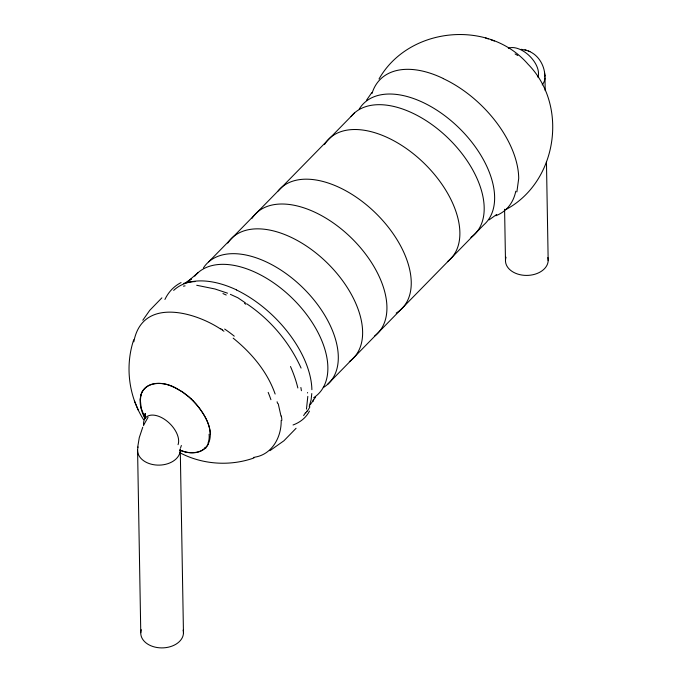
<?xml version="1.0" encoding="UTF-8"?>
<svg xmlns="http://www.w3.org/2000/svg" width="682" height="682" viewBox="0 0 682 682"><rect width="100%" height="100%" fill="white"/><g stroke="black" fill="none" stroke-linecap="round" stroke-linejoin="round"><path stroke-width="1.02" d="M206.672 446.642C215.853 432.925 205.879 415.781 196.612 404.724M145.326 415.304L145.385 413.616L145.189 416.753M311.785 393.548L311.103 399.899L309.219 406.404M140.228 398.885L141.183 408.16L145.095 418.407M137.628 447.554L139.256 437.682L142.743 427.239M281.172 420.47C281.538 436.676 272.399 454.289 255 457.136M133.808 341.835C142.078 297.25 194.14 311.521 220.55 329.005M306.465 409.132L307.812 396.378M516.871 191.94L518.712 178.462A90.186 53.145 44.1 0 0 445.372 79.624L443.309 78.635M140.876 394.938C145.795 379.908 166.041 381.647 176.97 388.714M133.715 339.755C124.917 366.166 128.659 396.242 143.604 419.72M180.56 447.904L181.369 445.482M142.086 391.945C138.165 400.394 140.748 410.342 144.84 418.219M143.928 424.639L148.062 417.222M208.496 443.351C204.728 452.857 191.881 454.357 182.938 451.203M142.197 391.732C147.653 381.843 161.216 381.86 170.457 385.739M306.968 411.101L305.8 412.994M371.809 92.582L366.413 100.373M310.225 404.793L315.621 397.001M142.802 320.233L149.759 310.327L161.89 297.846M379.013 78.984C408.603 26.845 488.772 18.823 528.021 64.202C568.899 105.591 557.296 181.958 506.095 209.451M206.041 447.034C199.911 454.348 188.914 453.837 180.824 450.512M296.065 428.296L283.925 440.777L269.884 450.7M208.709 261.837L354.597 112.845M327.437 384.537L483.76 224.881A85.429 49.667 44.4 0 0 456.386 125.411A85.429 49.667 44.4 0 0 359.218 109.111M198.274 272.493L187.158 282.041L191.386 278.964L185.308 282.936M489.105 219.877L496.726 214.438M253.909 457.989C229.919 466.462 202.477 464.638 179.946 452.771M254.377 457.281L253.363 457.486M183.449 286.159L185.078 285.86M196.723 285.272L214.966 288.98L227.532 293.183M521.244 49.292L526.589 50.374M182.947 451.305L179.63 450.069M485.55 37.953L488.303 38.917M491.057 39.863L494.356 41.014M528.294 50.997C538.303 54.688 544.517 65.25 544.858 75.659M524.961 49.803L529.931 51.576M180.892 450.614L179.86 450.222M230.38 294.343L237.916 297.804L245.426 302.885M170.756 385.85L175.521 387.998M236.475 289.867L234.412 288.921A90.186 52.309 43.7 0 0 173.671 290.396M175.999 388.228L182.094 391.698L188.241 396.319M177.132 388.8L183.185 392.44L189.383 397.308M205.794 448.355L204.77 447.81M515.098 53.955L517.791 55.515M246.628 303.712C270.277 319.508 289.407 342.151 301.077 368.075M222.136 330.02L223.952 331.247M233.167 338.144C251.479 352.944 267.284 371.562 275.144 394.043M188.42 396.481L191.054 398.842M189.553 397.478L192.989 400.743M191.233 399.021L193.262 401.025M193.159 400.939L196.186 404.204M193.432 401.212L196.442 404.503M196.348 404.417L198.726 407.29M198.871 407.504C204.702 415.219 209.903 424.195 210.261 434.093M134.388 400.846L136.409 405.62M136.511 405.909L138.48 410.581M278.205 403.659L281.001 416.088M145.556 416.216L144.934 413.769L145.445 417.077M544.509 72.36L544.935 76.35M307.522 392.534L307.565 392.977M311.887 389.703L311.819 387.922A90.186 51.679 44.5 0 0 236.483 289.978M544.986 77.884L545.208 90.638M546.452 161.83L548.175 260.652M504.586 209.229L505.481 260.234M180.278 450.367L183.467 633.135M137.576 449.95L140.773 632.717M281.291 416.011A35.089 25.353 -18.1 0 1 281.837 420.376M277.088 401.775A93.383 40.528 55.1 0 1 277.531 403.318M268.171 392.372A92.3 42.702 53.5 0 1 270.933 399.695M224.651 329.065A89.112 55.796 45.4 0 1 234.276 336.166M220.704 328.724A47.331 45.344 -84.5 0 1 222.315 329.721M140.526 399.055A39.744 22.6 47.7 0 1 141.089 395.091M300.873 387.487A84.261 30.818 63 0 1 301.401 390.735M290.489 366.507A91.848 44.057 53.2 0 1 297.846 387.981M245.776 304.223A24.646 12.216 24.9 0 1 244.514 303.32M226.228 295.016A43.665 10.409 16.4 0 1 222.954 293.55M183.535 283.465A92.428 55.685 47.3 0 1 194.95 281.581M164.916 299.466A92.36 56.376 52.3 0 1 181.071 282.587M309.44 411.11A92.428 49.735 36.1 0 1 293.038 424.98M313.464 399.226A39.42 5.149 84.2 0 1 312.927 401.63M309.884 406.83A92.01 56.12 35.8 0 1 307.215 411.28M305.451 412.687A90.024 53.315 47.4 0 1 303.601 415.543M227.745 243.082A85.429 49.667 44.4 0 1 326.908 262.638A85.429 49.667 44.4 0 1 349.32 361.605M252.059 218.249A85.429 49.667 44.4 0 1 350.591 237.2A85.429 49.667 44.4 0 1 374.469 336.158M203.432 267.907A85.429 49.667 44.4 0 1 303.848 288.708A85.429 49.667 44.4 0 1 323.268 387.564M194.762 276.133A85.429 49.667 44.4 0 1 294.598 300.566A85.429 49.667 44.4 0 1 313.711 397.674M324.462 144.601A85.429 49.667 44.4 0 1 422.917 162.111A85.429 49.667 44.4 0 1 447.418 261.666M351.085 116.486A85.429 49.667 44.4 0 1 450.299 140.287A85.429 49.667 44.4 0 1 470.895 237.438M278.145 190.977A85.429 49.667 44.4 0 1 378.587 216.041A85.429 49.667 44.4 0 1 396.208 313.072M508.337 48.243A21.355 12.421 44.4 0 1 529.624 56.052A21.355 12.421 44.4 0 1 537.893 77.177M372.005 93.485A90.186 52.693 45.1 0 1 443.309 78.532M515.771 191.233A89.692 52.071 45.7 0 1 495.831 215.751M143.655 425.713A21.355 12.421 44.4 0 1 162.359 418.006A21.355 12.421 44.4 0 1 178.045 444.69M209.084 434.246A35.072 20.946 43.4 0 1 208.053 443.036M180.219 448.833A21.355 14.97 -1 0 1 157.303 465.098A21.355 14.97 -1 0 1 138.131 446.949M183.126 630.066A21.355 14.97 -1 0 1 161.6 647.9A21.355 14.97 -1 0 1 141.319 629.725M544.645 74.815A21.355 14.97 -1 0 1 542.216 84.892M547.842 257.583A21.355 14.97 -1 0 1 526.308 275.417A21.355 14.97 -1 0 1 506.027 257.233"/></g></svg>
